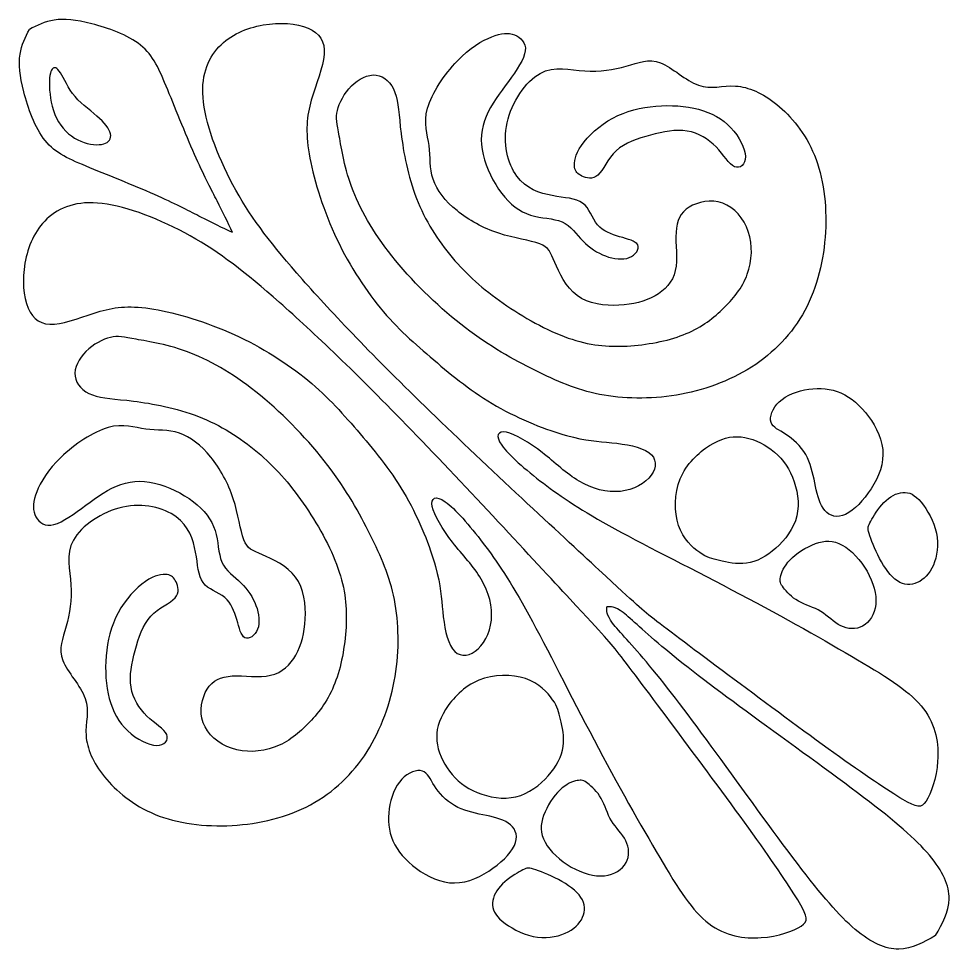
# Model space of a CAD drawing. Header units: millimetres. Extents: x 183 to 445, y 12 to 405.
# Drawn here: x 413.84 to 444.88, y 340.79 to 371.83 of the extents above; entities that cross this region are included whole.
import ezdxf

# ---------------------------------------------------------------- set-up
doc = ezdxf.new("R2010")
doc.units = ezdxf.units.MM
doc.layers.add('Default', color=7, linetype='Continuous')
doc.layers.add('DV1_Layer_1', color=7, linetype='Continuous')

# ---------------------------------------------------------------- blocks, each defined once
blk = doc.blocks.new('SE')
at = {"layer": 'DV1_Layer_1', "color": 7, "linetype": 'Continuous'}
for points, knots in [([(420.971, 364.699), (420.809, 365.041), (420.647, 365.384), (420.269, 366.122), (420.052, 366.519), (419.758, 367.179), (419.464, 367.84), (419.092, 368.765), (418.809, 369.455), (418.527, 370.146), (418.335, 370.602), (417.476, 371.293), (416.809, 371.527), (416.278, 371.662), (415.746, 371.797), (415.35, 371.834), (415.026, 371.786), (414.702, 371.738), (414.449, 371.605), (414.197, 371.473)], [0, 0, 0, 0, 0.125, 0.125, 0.25, 0.25, 0.25, 0.375, 0.375, 0.375, 0.5, 0.5, 0.625, 0.625, 0.625, 0.75, 0.75, 0.75, 1, 1, 1, 1]), ([(435.125, 351.73), (435.659, 351.316), (436.608, 350.608), (438.784, 348.987), (440.01, 348.074), (441.025, 347.347), (442.041, 346.619), (442.847, 346.078), (443.321, 345.796), (443.796, 345.513), (443.94, 345.489), (444.103, 345.736), (444.265, 345.982), (444.445, 346.499), (444.487, 347.07), (444.529, 347.641), (444.433, 348.266), (444.019, 348.813), (443.604, 349.36), (442.871, 349.829), (441.813, 350.454), (440.755, 351.079), (439.373, 351.86), (437.894, 352.641), (436.416, 353.423), (434.841, 354.204), (433.723, 354.817), (432.605, 355.43), (431.944, 355.875), (431.337, 356.337), (430.73, 356.8), (430.177, 357.281), (429.949, 357.606), (429.721, 357.93), (429.817, 358.099), (430.105, 358.038), (430.394, 357.978), (430.875, 357.69), (431.301, 357.359), (431.728, 357.029), (432.101, 356.656), (432.533, 356.404), (432.966, 356.151), (433.459, 356.019), (433.904, 356.067), (434.348, 356.115), (434.745, 356.344), (434.937, 356.608), (435.13, 356.872), (435.118, 357.173), (434.853, 357.365), (434.589, 357.558), (434.072, 357.642), (433.615, 357.69), (433.158, 357.738), (432.762, 357.75), (432.112, 357.93), (431.463, 358.111), (430.562, 358.459), (429.775, 358.91), (428.988, 359.361), (428.314, 359.914), (427.683, 360.449), (427.052, 360.983), (426.463, 361.5), (425.898, 362.185), (425.333, 362.871), (424.792, 363.724), (424.372, 364.65), (423.951, 365.575), (423.65, 366.573), (423.524, 367.324), (423.398, 368.075), (423.446, 368.58), (423.596, 369.115), (423.747, 369.65), (423.999, 370.215), (424.029, 370.641), (424.059, 371.068), (423.867, 371.357), (423.488, 371.519), (423.11, 371.681), (422.545, 371.717), (421.439, 371.525), (420.898, 371.297), (420.513, 370.888), (420.129, 370.479), (419.9, 369.89), (420.002, 369.043), (420.105, 368.196), (420.537, 367.089), (421.084, 366.11), (421.631, 365.13), (422.292, 364.277), (423.302, 363.135), (424.312, 361.993), (425.67, 360.563), (429.47, 356.883), (431.912, 354.633), (433.192, 353.448), (434.473, 352.263), (434.591, 352.143), (435.125, 351.73)], [0, 0, 0, 0, 0.027778, 0.027778, 0.055556, 0.055556, 0.055556, 0.083333, 0.083333, 0.083333, 0.111111, 0.111111, 0.111111, 0.138889, 0.138889, 0.138889, 0.166667, 0.166667, 0.166667, 0.194444, 0.194444, 0.194444, 0.222222, 0.222222, 0.222222, 0.25, 0.25, 0.25, 0.277778, 0.277778, 0.277778, 0.305556, 0.305556, 0.305556, 0.333333, 0.333333, 0.333333, 0.361111, 0.361111, 0.361111, 0.388889, 0.388889, 0.388889, 0.416667, 0.416667, 0.416667, 0.444444, 0.444444, 0.444444, 0.472222, 0.472222, 0.472222, 0.5, 0.5, 0.5, 0.527778, 0.527778, 0.527778, 0.555556, 0.555556, 0.555556, 0.583333, 0.583333, 0.583333, 0.611111, 0.611111, 0.611111, 0.638889, 0.638889, 0.638889, 0.666667, 0.666667, 0.666667, 0.694444, 0.694444, 0.694444, 0.722222, 0.722222, 0.722222, 0.75, 0.75, 0.75, 0.777778, 0.777778, 0.805556, 0.805556, 0.805556, 0.833333, 0.833333, 0.833333, 0.861111, 0.861111, 0.861111, 0.888889, 0.888889, 0.888889, 0.916667, 0.916667, 0.944444, 0.944444, 0.944444, 1, 1, 1, 1]), ([(420.971, 364.699), (420.629, 364.861), (420.287, 365.023), (419.917, 365.212), (419.548, 365.401), (419.152, 365.618), (418.491, 365.912), (417.83, 366.206), (416.905, 366.579), (415.524, 367.143), (415.068, 367.335), (414.377, 368.194), (414.143, 368.861), (414.008, 369.392), (413.873, 369.924), (413.837, 370.32), (413.885, 370.644), (413.933, 370.969), (414.065, 371.221), (414.197, 371.473)], [0, 0, 0, 0, 0.125, 0.125, 0.125, 0.25, 0.25, 0.25, 0.375, 0.375, 0.5, 0.5, 0.625, 0.625, 0.625, 0.75, 0.75, 0.75, 1, 1, 1, 1]), ([(424.53, 367.915), (424.605, 367.491), (424.707, 366.825), (424.992, 366.095), (425.278, 365.365), (425.746, 364.573), (427.067, 362.963), (427.92, 362.146), (428.737, 361.522), (429.554, 360.897), (430.334, 360.465), (431.055, 360.105), (431.776, 359.744), (432.436, 359.456), (433.214, 359.303), (433.992, 359.15), (434.887, 359.132), (435.773, 359.279), (436.658, 359.426), (437.535, 359.738), (438.28, 360.213), (439.024, 360.687), (439.637, 361.324), (440.055, 362.101), (440.472, 362.879), (440.694, 363.798), (440.745, 364.714), (440.796, 365.63), (440.676, 366.543), (440.376, 367.281), (440.076, 368.02), (439.595, 368.585), (439.121, 368.969), (438.646, 369.353), (438.178, 369.558), (437.748, 369.585), (437.319, 369.611), (436.929, 369.462), (436.508, 369.611), (436.087, 369.761), (435.636, 370.211), (435.242, 370.361), (434.847, 370.511), (434.51, 370.362), (434.101, 370.247), (433.692, 370.133), (433.211, 370.054), (432.717, 370.09), (432.223, 370.126), (431.716, 370.278), (431.23, 370.008), (430.745, 369.738), (430.281, 369.047), (430.131, 368.362), (429.98, 367.678), (430.142, 366.999), (430.451, 366.582), (430.761, 366.164), (431.217, 366.008), (431.632, 365.93), (432.046, 365.852), (432.418, 365.852), (432.875, 365.516), (432.959, 365.179), (433.142, 364.96), (433.325, 364.741), (433.608, 364.639), (433.881, 364.558), (434.154, 364.477), (434.418, 364.417), (434.484, 364.285), (434.55, 364.152), (434.418, 363.948), (434.202, 363.864), (433.986, 363.78), (433.686, 363.816), (433.409, 363.918), (433.133, 364.02), (432.881, 364.188), (432.661, 364.414), (432.442, 364.639), (432.256, 364.921), (431.668, 365.185), (431.265, 365.167), (430.905, 365.281), (430.545, 365.396), (430.226, 365.642), (429.668, 366.368), (429.427, 366.849), (429.325, 367.299), (429.223, 367.75), (429.259, 368.17), (429.427, 368.572), (429.596, 368.975), (429.896, 369.359), (430.172, 369.738), (430.449, 370.116), (430.701, 370.488), (430.767, 371.035), (430.581, 371.209), (430.373, 371.29), (430.166, 371.371), (429.938, 371.359), (429.617, 371.23), (429.295, 371.101), (428.881, 370.855), (428.461, 370.416), (428.04, 369.978), (427.614, 369.347), (427.473, 368.846), (427.332, 368.344), (427.476, 367.972), (427.527, 367.597), (427.578, 367.221), (427.536, 366.843), (427.659, 366.474), (427.782, 366.104), (428.07, 365.744), (428.458, 365.429), (428.845, 365.113), (429.331, 364.843), (429.848, 364.675), (430.364, 364.507), (430.911, 364.441), (431.214, 364.323), (431.517, 364.206), (431.578, 364.038), (431.719, 363.705), (431.86, 363.372), (432.082, 362.873), (432.463, 362.594), (432.845, 362.314), (433.385, 362.254), (433.857, 362.275), (434.328, 362.297), (434.73, 362.399), (435.061, 362.585), (435.391, 362.771), (435.649, 363.041), (435.824, 363.816), (435.739, 364.32), (435.761, 364.708), (435.782, 365.095), (435.907, 365.365), (436.196, 365.546), (436.484, 365.726), (436.935, 365.816), (437.319, 365.678), (437.703, 365.54), (438.022, 365.173), (438.172, 364.729), (438.322, 364.285), (438.304, 363.762), (438.139, 363.309), (437.974, 362.855), (437.661, 362.471), (437.304, 362.131), (436.947, 361.792), (436.544, 361.498), (435.463, 361.077), (434.785, 360.951), (434.136, 360.915), (433.487, 360.879), (432.869, 360.933), (432.163, 361.182), (431.457, 361.432), (430.665, 361.876), (429.995, 362.342), (429.325, 362.807), (428.779, 363.294), (428.295, 363.867), (427.812, 364.441), (427.391, 365.101), (427.106, 365.837), (426.821, 366.573), (426.671, 367.383), (426.515, 368.621), (426.509, 369.047), (426.389, 369.371), (426.268, 369.696), (426.034, 369.918), (425.761, 369.951), (425.488, 369.984), (425.175, 369.828), (424.935, 369.587), (424.695, 369.347), (424.527, 369.023), (424.467, 368.771), (424.407, 368.518), (424.455, 368.338), (424.53, 367.915)], [0, 0, 0, 0, 0.014925, 0.014925, 0.014925, 0.029851, 0.029851, 0.044776, 0.044776, 0.044776, 0.059701, 0.059701, 0.059701, 0.074627, 0.074627, 0.074627, 0.089552, 0.089552, 0.089552, 0.104478, 0.104478, 0.104478, 0.119403, 0.119403, 0.119403, 0.134328, 0.134328, 0.134328, 0.149254, 0.149254, 0.149254, 0.164179, 0.164179, 0.164179, 0.179104, 0.179104, 0.179104, 0.19403, 0.19403, 0.19403, 0.208955, 0.208955, 0.208955, 0.223881, 0.223881, 0.223881, 0.238806, 0.238806, 0.238806, 0.253731, 0.253731, 0.253731, 0.268657, 0.268657, 0.268657, 0.283582, 0.283582, 0.283582, 0.298507, 0.298507, 0.298507, 0.313433, 0.313433, 0.328358, 0.328358, 0.328358, 0.343284, 0.343284, 0.343284, 0.358209, 0.358209, 0.358209, 0.373134, 0.373134, 0.373134, 0.38806, 0.38806, 0.38806, 0.402985, 0.402985, 0.402985, 0.41791, 0.41791, 0.432836, 0.432836, 0.432836, 0.447761, 0.447761, 0.462687, 0.462687, 0.462687, 0.477612, 0.477612, 0.477612, 0.492537, 0.492537, 0.492537, 0.507463, 0.507463, 0.522388, 0.522388, 0.522388, 0.537313, 0.537313, 0.537313, 0.552239, 0.552239, 0.552239, 0.567164, 0.567164, 0.567164, 0.58209, 0.58209, 0.58209, 0.597015, 0.597015, 0.597015, 0.61194, 0.61194, 0.61194, 0.626866, 0.626866, 0.626866, 0.641791, 0.641791, 0.641791, 0.656716, 0.656716, 0.656716, 0.671642, 0.671642, 0.671642, 0.686567, 0.686567, 0.686567, 0.701493, 0.701493, 0.701493, 0.716418, 0.716418, 0.731343, 0.731343, 0.731343, 0.746269, 0.746269, 0.746269, 0.761194, 0.761194, 0.761194, 0.776119, 0.776119, 0.776119, 0.791045, 0.791045, 0.791045, 0.80597, 0.80597, 0.80597, 0.820896, 0.820896, 0.835821, 0.835821, 0.835821, 0.850746, 0.850746, 0.850746, 0.865672, 0.865672, 0.865672, 0.880597, 0.880597, 0.880597, 0.895522, 0.895522, 0.895522, 0.910448, 0.910448, 0.925373, 0.925373, 0.925373, 0.940299, 0.940299, 0.940299, 0.955224, 0.955224, 0.955224, 0.970149, 0.970149, 0.970149, 1, 1, 1, 1]), ([(415.23, 370.026), (415.344, 369.846), (415.482, 369.515), (415.722, 369.233), (415.963, 368.951), (416.305, 368.717), (416.539, 368.5), (416.773, 368.284), (416.899, 368.086), (416.917, 367.78), (416.809, 367.672), (416.602, 367.639), (416.395, 367.606), (416.089, 367.648), (415.806, 367.792), (415.524, 367.936), (415.266, 368.182), (414.942, 368.843), (414.876, 369.257), (414.864, 369.564), (414.852, 369.87), (414.894, 370.068), (414.96, 370.152), (415.026, 370.236), (415.116, 370.206), (415.23, 370.026)], [0, 0, 0, 0, 0.1, 0.1, 0.1, 0.2, 0.2, 0.2, 0.3, 0.3, 0.4, 0.4, 0.4, 0.5, 0.5, 0.5, 0.6, 0.6, 0.7, 0.7, 0.7, 0.8, 0.8, 0.8, 1, 1, 1, 1]), ([(432.623, 366.584), (432.767, 366.518), (432.978, 366.454), (433.155, 366.615), (433.333, 366.775), (433.476, 367.161), (433.764, 367.425), (434.052, 367.69), (434.484, 367.834), (435.337, 368.062), (435.757, 368.146), (436.134, 368.084), (436.51, 368.022), (436.843, 367.814), (437.098, 367.553), (437.353, 367.291), (437.531, 366.977), (437.713, 366.895), (437.895, 366.813), (438.082, 366.963), (438.076, 367.233), (438.07, 367.503), (437.871, 367.894), (437.591, 368.192), (437.31, 368.49), (436.947, 368.695), (436.515, 368.811), (436.083, 368.927), (435.584, 368.955), (434.59, 368.869), (434.096, 368.757), (433.653, 368.518), (433.211, 368.278), (432.821, 367.912), (432.607, 367.603), (432.394, 367.293), (432.358, 367.041), (432.379, 366.88), (432.4, 366.72), (432.478, 366.651), (432.623, 366.584)], [0, 0, 0, 0, 0.066667, 0.066667, 0.066667, 0.133333, 0.133333, 0.133333, 0.2, 0.2, 0.266667, 0.266667, 0.266667, 0.333333, 0.333333, 0.333333, 0.4, 0.4, 0.4, 0.466667, 0.466667, 0.466667, 0.533333, 0.533333, 0.533333, 0.6, 0.6, 0.6, 0.666667, 0.666667, 0.733333, 0.733333, 0.733333, 0.8, 0.8, 0.8, 0.866667, 0.866667, 0.866667, 1, 1, 1, 1]), ([(433.941, 350.546), (434.354, 350.012), (435.062, 349.062), (435.872, 347.974), (436.683, 346.887), (437.596, 345.66), (438.324, 344.645), (439.051, 343.629), (439.592, 342.824), (439.874, 342.349), (440.157, 341.874), (440.181, 341.73), (439.934, 341.568), (439.688, 341.405), (439.171, 341.225), (438.6, 341.183), (438.029, 341.141), (437.404, 341.237), (436.857, 341.652), (436.31, 342.066), (435.841, 342.8), (435.216, 343.857), (434.592, 344.915), (433.81, 346.297), (433.029, 347.776), (432.247, 349.254), (431.466, 350.829), (430.853, 351.947), (430.24, 353.065), (429.795, 353.726), (429.333, 354.333), (428.87, 354.94), (428.389, 355.493), (428.065, 355.721), (427.74, 355.95), (427.572, 355.853), (427.632, 355.565), (427.692, 355.277), (427.98, 354.796), (428.311, 354.369), (428.641, 353.942), (429.014, 353.57), (429.267, 353.137), (429.519, 352.704), (429.651, 352.211), (429.603, 351.767), (429.555, 351.322), (429.327, 350.925), (429.062, 350.733), (428.798, 350.541), (428.497, 350.553), (428.305, 350.817), (428.113, 351.081), (428.029, 351.598), (427.98, 352.055), (427.932, 352.512), (427.92, 352.909), (427.74, 353.558), (427.56, 354.207), (427.211, 355.108), (426.76, 355.896), (426.31, 356.683), (425.757, 357.356), (425.222, 357.987), (424.687, 358.618), (424.17, 359.207), (423.485, 359.772), (422.8, 360.337), (421.946, 360.878), (421.021, 361.299), (420.095, 361.719), (419.097, 362.02), (418.346, 362.146), (417.595, 362.272), (417.09, 362.224), (416.555, 362.074), (416.02, 361.924), (415.455, 361.671), (415.029, 361.641), (414.602, 361.611), (414.313, 361.804), (414.151, 362.182), (413.989, 362.561), (413.953, 363.126), (414.049, 363.679), (414.145, 364.231), (414.374, 364.773), (414.782, 365.157), (415.191, 365.542), (415.78, 365.77), (416.627, 365.668), (417.475, 365.566), (418.581, 365.133), (419.56, 364.586), (420.54, 364.039), (421.393, 363.378), (422.535, 362.368), (423.677, 361.359), (425.108, 360), (426.948, 358.1), (428.788, 356.2), (431.037, 353.758), (432.222, 352.478), (433.407, 351.198), (433.527, 351.079), (433.941, 350.546)], [0, 0, 0, 0, 0.027778, 0.027778, 0.027778, 0.055556, 0.055556, 0.055556, 0.083333, 0.083333, 0.083333, 0.111111, 0.111111, 0.111111, 0.138889, 0.138889, 0.138889, 0.166667, 0.166667, 0.166667, 0.194444, 0.194444, 0.194444, 0.222222, 0.222222, 0.222222, 0.25, 0.25, 0.25, 0.277778, 0.277778, 0.277778, 0.305556, 0.305556, 0.305556, 0.333333, 0.333333, 0.333333, 0.361111, 0.361111, 0.361111, 0.388889, 0.388889, 0.388889, 0.416667, 0.416667, 0.416667, 0.444444, 0.444444, 0.444444, 0.472222, 0.472222, 0.472222, 0.5, 0.5, 0.5, 0.527778, 0.527778, 0.527778, 0.555556, 0.555556, 0.555556, 0.583333, 0.583333, 0.583333, 0.611111, 0.611111, 0.611111, 0.638889, 0.638889, 0.638889, 0.666667, 0.666667, 0.666667, 0.694444, 0.694444, 0.694444, 0.722222, 0.722222, 0.722222, 0.75, 0.75, 0.75, 0.777778, 0.777778, 0.777778, 0.805556, 0.805556, 0.805556, 0.833333, 0.833333, 0.833333, 0.861111, 0.861111, 0.861111, 0.888889, 0.888889, 0.888889, 0.916667, 0.916667, 0.916667, 0.944444, 0.944444, 0.944444, 1, 1, 1, 1]), ([(417.755, 361.14), (418.179, 361.065), (418.845, 360.963), (419.575, 360.678), (420.305, 360.393), (421.098, 359.924), (421.902, 359.264), (422.707, 358.603), (423.524, 357.75), (424.149, 356.934), (424.773, 356.117), (425.206, 355.336), (425.566, 354.615), (425.926, 353.895), (426.214, 353.234), (426.368, 352.456), (426.521, 351.678), (426.539, 350.784), (426.244, 349.012), (425.932, 348.135), (425.458, 347.39), (424.983, 346.646), (424.347, 346.033), (423.569, 345.616), (422.791, 345.198), (421.872, 344.976), (420.956, 344.925), (420.04, 344.874), (419.128, 344.994), (418.389, 345.294), (417.65, 345.595), (417.086, 346.075), (416.701, 346.549), (416.317, 347.024), (416.113, 347.492), (416.059, 348.351), (416.209, 348.742), (416.059, 349.162), (415.909, 349.583), (415.459, 350.034), (415.159, 350.823), (415.309, 351.16), (415.537, 351.978), (415.616, 352.459), (415.58, 352.953), (415.544, 353.447), (415.393, 353.954), (415.662, 354.44), (415.932, 354.925), (416.623, 355.389), (417.993, 355.69), (418.671, 355.528), (419.089, 355.219), (419.506, 354.909), (419.662, 354.453), (419.74, 354.039), (419.818, 353.624), (419.818, 353.252), (419.986, 353.024), (420.154, 352.795), (420.491, 352.711), (420.71, 352.528), (420.929, 352.345), (421.031, 352.063), (421.113, 351.79), (421.194, 351.516), (421.254, 351.252), (421.386, 351.186), (421.518, 351.12), (421.722, 351.252), (421.806, 351.468), (421.89, 351.684), (421.854, 351.985), (421.752, 352.261), (421.65, 352.537), (421.482, 352.789), (421.257, 353.009), (421.031, 353.228), (420.749, 353.414), (420.617, 353.708), (420.485, 354.003), (420.503, 354.405), (420.389, 354.765), (420.275, 355.126), (420.029, 355.444), (419.665, 355.723), (419.302, 356.002), (418.821, 356.243), (418.371, 356.345), (417.921, 356.447), (417.5, 356.411), (417.098, 356.243), (416.695, 356.075), (416.311, 355.774), (415.933, 355.498), (415.554, 355.222), (415.182, 354.97), (414.909, 354.937), (414.635, 354.904), (414.461, 355.09), (414.38, 355.297), (414.299, 355.504), (414.311, 355.732), (414.44, 356.054), (414.569, 356.375), (414.816, 356.789), (415.254, 357.21), (415.692, 357.63), (416.323, 358.056), (416.824, 358.198), (417.326, 358.339), (417.698, 358.195), (418.074, 358.144), (418.449, 358.092), (418.827, 358.134), (419.197, 358.011), (419.566, 357.888), (419.926, 357.6), (420.242, 357.213), (420.557, 356.825), (420.827, 356.339), (420.995, 355.822), (421.164, 355.306), (421.23, 354.759), (421.347, 354.456), (421.464, 354.153), (421.632, 354.093), (421.965, 353.952), (422.299, 353.81), (422.797, 353.588), (423.076, 353.207), (423.356, 352.825), (423.416, 352.285), (423.374, 351.342), (423.272, 350.94), (423.085, 350.609), (422.899, 350.279), (422.629, 350.021), (421.854, 349.847), (421.35, 349.931), (420.962, 349.91), (420.575, 349.889), (420.305, 349.763), (420.125, 349.474), (419.944, 349.186), (419.854, 348.736), (419.992, 348.351), (420.13, 347.967), (420.497, 347.649), (420.941, 347.498), (421.386, 347.348), (421.908, 347.366), (422.362, 347.532), (422.815, 347.697), (423.199, 348.009), (423.539, 348.366), (423.878, 348.724), (424.173, 349.126), (424.593, 350.207), (424.719, 350.886), (424.755, 351.534), (424.791, 352.183), (424.737, 352.801), (424.488, 353.507), (424.239, 354.213), (423.794, 355.006), (422.863, 356.345), (422.377, 356.891), (421.23, 357.858), (420.569, 358.279), (419.833, 358.564), (419.098, 358.849), (418.287, 358.999), (417.668, 359.077), (417.05, 359.155), (416.623, 359.162), (416.299, 359.282), (415.975, 359.402), (415.752, 359.636), (415.719, 359.909), (415.686, 360.183), (415.842, 360.495), (416.083, 360.735), (416.323, 360.975), (416.647, 361.143), (416.899, 361.204), (417.152, 361.264), (417.332, 361.216), (417.755, 361.14)], [0, 0, 0, 0, 0.014925, 0.014925, 0.014925, 0.029851, 0.029851, 0.029851, 0.044776, 0.044776, 0.044776, 0.059701, 0.059701, 0.059701, 0.074627, 0.074627, 0.074627, 0.089552, 0.089552, 0.104478, 0.104478, 0.104478, 0.119403, 0.119403, 0.119403, 0.134328, 0.134328, 0.134328, 0.149254, 0.149254, 0.149254, 0.164179, 0.164179, 0.164179, 0.179104, 0.179104, 0.19403, 0.19403, 0.19403, 0.208955, 0.208955, 0.223881, 0.223881, 0.238806, 0.238806, 0.238806, 0.253731, 0.253731, 0.253731, 0.268657, 0.268657, 0.283582, 0.283582, 0.283582, 0.298507, 0.298507, 0.298507, 0.313433, 0.313433, 0.313433, 0.328358, 0.328358, 0.328358, 0.343284, 0.343284, 0.343284, 0.358209, 0.358209, 0.358209, 0.373134, 0.373134, 0.373134, 0.38806, 0.38806, 0.38806, 0.402985, 0.402985, 0.402985, 0.41791, 0.41791, 0.41791, 0.432836, 0.432836, 0.432836, 0.447761, 0.447761, 0.447761, 0.462687, 0.462687, 0.462687, 0.477612, 0.477612, 0.477612, 0.492537, 0.492537, 0.492537, 0.507463, 0.507463, 0.507463, 0.522388, 0.522388, 0.522388, 0.537313, 0.537313, 0.537313, 0.552239, 0.552239, 0.552239, 0.567164, 0.567164, 0.567164, 0.58209, 0.58209, 0.58209, 0.597015, 0.597015, 0.597015, 0.61194, 0.61194, 0.61194, 0.626866, 0.626866, 0.626866, 0.641791, 0.641791, 0.641791, 0.656716, 0.656716, 0.656716, 0.671642, 0.671642, 0.671642, 0.686567, 0.686567, 0.701493, 0.701493, 0.701493, 0.716418, 0.716418, 0.731343, 0.731343, 0.731343, 0.746269, 0.746269, 0.746269, 0.761194, 0.761194, 0.761194, 0.776119, 0.776119, 0.776119, 0.791045, 0.791045, 0.791045, 0.80597, 0.80597, 0.80597, 0.820896, 0.820896, 0.835821, 0.835821, 0.835821, 0.850746, 0.850746, 0.850746, 0.865672, 0.865672, 0.880597, 0.880597, 0.895522, 0.895522, 0.895522, 0.910448, 0.910448, 0.910448, 0.925373, 0.925373, 0.925373, 0.940299, 0.940299, 0.940299, 0.955224, 0.955224, 0.955224, 0.970149, 0.970149, 0.970149, 1, 1, 1, 1]), ([(439.429, 357.968), (439.661, 357.816), (439.919, 357.582), (440.085, 357.297), (440.25, 357.012), (440.322, 356.675), (440.389, 356.352), (440.457, 356.029), (440.52, 355.72), (440.666, 355.506), (440.811, 355.291), (441.039, 355.171), (441.313, 355.258), (441.586, 355.345), (441.904, 355.639), (442.173, 356.013), (442.442, 356.387), (442.661, 356.84), (442.663, 357.295), (442.664, 357.75), (442.448, 358.207), (442.182, 358.569), (441.916, 358.93), (441.601, 359.198), (441.262, 359.348), (440.922, 359.498), (440.559, 359.531), (440.188, 359.475), (439.817, 359.42), (439.439, 359.276), (439.203, 359.058), (438.967, 358.84), (438.874, 358.549), (438.931, 358.369), (438.988, 358.189), (439.196, 358.12), (439.429, 357.968)], [0, 0, 0, 0, 0.076923, 0.076923, 0.076923, 0.153846, 0.153846, 0.153846, 0.230769, 0.230769, 0.230769, 0.307692, 0.307692, 0.307692, 0.384615, 0.384615, 0.384615, 0.461538, 0.461538, 0.461538, 0.538462, 0.538462, 0.538462, 0.615385, 0.615385, 0.615385, 0.692308, 0.692308, 0.692308, 0.769231, 0.769231, 0.769231, 0.846154, 0.846154, 0.846154, 1, 1, 1, 1]), ([(437.209, 353.761), (437.457, 353.702), (437.781, 353.624), (438.112, 353.672), (438.442, 353.72), (438.778, 353.895), (439.089, 354.169), (439.4, 354.444), (439.685, 354.819), (439.787, 355.246), (439.889, 355.672), (439.808, 356.15), (439.646, 356.54), (439.484, 356.931), (439.241, 357.234), (438.939, 357.463), (438.637, 357.693), (438.277, 357.849), (437.93, 357.884), (437.583, 357.918), (437.25, 357.831), (436.881, 357.597), (436.511, 357.363), (436.106, 356.981), (435.902, 356.486), (435.697, 355.991), (435.694, 355.381), (435.848, 354.93), (436.001, 354.48), (436.31, 354.189), (436.55, 354.024), (436.791, 353.859), (436.962, 353.82), (437.209, 353.761)], [0, 0, 0, 0, 0.083333, 0.083333, 0.083333, 0.166667, 0.166667, 0.166667, 0.25, 0.25, 0.25, 0.333333, 0.333333, 0.333333, 0.416667, 0.416667, 0.416667, 0.5, 0.5, 0.5, 0.583333, 0.583333, 0.583333, 0.666667, 0.666667, 0.666667, 0.75, 0.75, 0.75, 0.833333, 0.833333, 0.833333, 1, 1, 1, 1]), ([(442.199, 354.666), (442.253, 354.474), (442.382, 354.141), (442.55, 353.829), (442.718, 353.516), (442.925, 353.225), (443.145, 353.078), (443.364, 352.931), (443.595, 352.928), (443.808, 353.024), (444.021, 353.12), (444.217, 353.315), (444.343, 353.606), (444.469, 353.898), (444.526, 354.285), (444.443, 354.677), (444.361, 355.069), (444.138, 355.465), (443.933, 355.71), (443.727, 355.954), (443.538, 356.048), (443.328, 356.033), (443.118, 356.017), (442.886, 355.894), (442.693, 355.698), (442.499, 355.501), (442.343, 355.231), (442.254, 355.07), (442.166, 354.909), (442.145, 354.859), (442.199, 354.666)], [0, 0, 0, 0, 0.090909, 0.090909, 0.090909, 0.181818, 0.181818, 0.181818, 0.272727, 0.272727, 0.272727, 0.363636, 0.363636, 0.363636, 0.454545, 0.454545, 0.454545, 0.545455, 0.545455, 0.545455, 0.636364, 0.636364, 0.636364, 0.727273, 0.727273, 0.727273, 0.818182, 0.818182, 0.818182, 1, 1, 1, 1]), ([(439.343, 352.853), (439.442, 352.72), (439.616, 352.534), (439.844, 352.405), (440.073, 352.276), (440.355, 352.204), (440.592, 352.06), (440.829, 351.916), (441.021, 351.7), (441.254, 351.584), (441.487, 351.468), (441.76, 351.453), (441.985, 351.576), (442.211, 351.7), (442.388, 351.961), (442.421, 352.294), (442.454, 352.627), (442.343, 353.033), (442.131, 353.404), (441.919, 353.775), (441.607, 354.111), (441.307, 354.276), (441.006, 354.441), (440.718, 354.435), (440.409, 354.324), (440.1, 354.213), (439.769, 353.997), (439.564, 353.782), (439.358, 353.567), (439.277, 353.354), (439.248, 353.208), (439.22, 353.063), (439.244, 352.985), (439.343, 352.853)], [0, 0, 0, 0, 0.083333, 0.083333, 0.083333, 0.166667, 0.166667, 0.166667, 0.25, 0.25, 0.25, 0.333333, 0.333333, 0.333333, 0.416667, 0.416667, 0.416667, 0.5, 0.5, 0.5, 0.583333, 0.583333, 0.583333, 0.666667, 0.666667, 0.666667, 0.75, 0.75, 0.75, 0.833333, 0.833333, 0.833333, 1, 1, 1, 1]), ([(419.086, 353.047), (419.152, 352.903), (419.216, 352.692), (419.055, 352.515), (418.895, 352.338), (418.51, 352.194), (417.981, 351.618), (417.836, 351.186), (417.722, 350.76), (417.608, 350.333), (417.524, 349.913), (417.586, 349.536), (417.648, 349.16), (417.856, 348.828), (418.117, 348.572), (418.379, 348.317), (418.693, 348.139), (418.775, 347.957), (418.857, 347.775), (418.707, 347.589), (418.437, 347.595), (418.167, 347.601), (417.776, 347.799), (417.478, 348.079), (417.181, 348.36), (416.976, 348.724), (416.859, 349.155), (416.743, 349.587), (416.716, 350.087), (416.758, 350.584), (416.801, 351.08), (416.913, 351.575), (417.153, 352.017), (417.392, 352.459), (417.758, 352.849), (418.068, 353.063), (418.377, 353.276), (418.629, 353.312), (418.79, 353.291), (418.951, 353.27), (419.02, 353.192), (419.086, 353.047)], [0, 0, 0, 0, 0.066667, 0.066667, 0.066667, 0.133333, 0.133333, 0.2, 0.2, 0.2, 0.266667, 0.266667, 0.266667, 0.333333, 0.333333, 0.333333, 0.4, 0.4, 0.4, 0.466667, 0.466667, 0.466667, 0.533333, 0.533333, 0.533333, 0.6, 0.6, 0.6, 0.666667, 0.666667, 0.666667, 0.733333, 0.733333, 0.733333, 0.8, 0.8, 0.8, 0.866667, 0.866667, 0.866667, 1, 1, 1, 1]), ([(444.417, 341.254), (444.022, 341.028), (443.628, 340.802), (442.753, 340.792), (442.272, 341.009), (441.738, 341.459), (441.202, 341.91), (440.614, 342.595), (439.808, 343.653), (439.003, 344.711), (437.981, 346.141), (437.098, 347.349), (436.214, 348.557), (435.469, 349.543), (434.88, 350.252), (434.291, 350.961), (433.858, 351.394), (433.647, 351.675), (433.435, 351.956), (433.445, 352.086), (433.454, 352.216)], [0, 0, 0, 0, 0.125, 0.125, 0.25, 0.25, 0.25, 0.375, 0.375, 0.375, 0.5, 0.5, 0.5, 0.625, 0.625, 0.625, 0.75, 0.75, 0.75, 1, 1, 1, 1]), ([(444.417, 341.254), (444.643, 341.648), (444.868, 342.042), (444.873, 342.48), (444.878, 342.917), (444.662, 343.398), (443.76, 344.468), (443.075, 345.057), (442.017, 345.862), (440.959, 346.667), (439.529, 347.689), (438.321, 348.573), (437.113, 349.456), (436.127, 350.201), (435.418, 350.79), (434.709, 351.379), (434.276, 351.812), (433.995, 352.024), (433.714, 352.235), (433.584, 352.226), (433.454, 352.216)], [0, 0, 0, 0, 0.125, 0.125, 0.125, 0.25, 0.25, 0.375, 0.375, 0.375, 0.5, 0.5, 0.5, 0.625, 0.625, 0.625, 0.75, 0.75, 0.75, 1, 1, 1, 1]), ([(431.909, 348.461), (431.968, 348.213), (432.046, 347.889), (431.998, 347.559), (431.95, 347.228), (431.776, 346.892), (431.501, 346.581), (431.226, 346.27), (430.851, 345.985), (430.424, 345.883), (429.998, 345.781), (429.52, 345.862), (429.13, 346.024), (428.74, 346.186), (428.436, 346.429), (428.207, 346.731), (427.977, 347.033), (427.821, 347.393), (427.786, 347.74), (427.752, 348.087), (427.839, 348.42), (428.073, 348.79), (428.307, 349.159), (428.689, 349.564), (429.184, 349.769), (429.68, 349.973), (430.289, 349.976), (430.74, 349.823), (431.19, 349.669), (431.481, 349.36), (431.647, 349.12), (431.812, 348.88), (431.851, 348.709), (431.909, 348.461)], [0, 0, 0, 0, 0.083333, 0.083333, 0.083333, 0.166667, 0.166667, 0.166667, 0.25, 0.25, 0.25, 0.333333, 0.333333, 0.333333, 0.416667, 0.416667, 0.416667, 0.5, 0.5, 0.5, 0.583333, 0.583333, 0.583333, 0.666667, 0.666667, 0.666667, 0.75, 0.75, 0.75, 0.833333, 0.833333, 0.833333, 1, 1, 1, 1]), ([(427.702, 346.242), (427.854, 346.009), (428.088, 345.751), (428.373, 345.586), (428.659, 345.42), (428.995, 345.348), (429.318, 345.281), (429.641, 345.213), (429.95, 345.15), (430.165, 345.005), (430.379, 344.859), (430.499, 344.631), (430.412, 344.357), (430.325, 344.084), (430.031, 343.766), (429.283, 343.228), (428.83, 343.009), (428.375, 343.008), (427.92, 343.006), (427.464, 343.222), (426.74, 343.754), (426.473, 344.069), (426.322, 344.408), (426.172, 344.748), (426.139, 345.111), (426.195, 345.482), (426.25, 345.853), (426.394, 346.231), (426.612, 346.467), (426.83, 346.703), (427.121, 346.796), (427.301, 346.739), (427.482, 346.682), (427.551, 346.474), (427.702, 346.242)], [0, 0, 0, 0, 0.076923, 0.076923, 0.076923, 0.153846, 0.153846, 0.153846, 0.230769, 0.230769, 0.230769, 0.307692, 0.307692, 0.307692, 0.384615, 0.384615, 0.461538, 0.461538, 0.461538, 0.538462, 0.538462, 0.615385, 0.615385, 0.615385, 0.692308, 0.692308, 0.692308, 0.769231, 0.769231, 0.769231, 0.846154, 0.846154, 0.846154, 1, 1, 1, 1]), ([(432.818, 346.327), (432.95, 346.228), (433.136, 346.054), (433.265, 345.826), (433.394, 345.598), (433.466, 345.315), (433.61, 345.078), (433.755, 344.841), (433.971, 344.649), (434.202, 344.183), (434.217, 343.91), (434.094, 343.685), (433.971, 343.46), (433.71, 343.282), (433.376, 343.249), (433.043, 343.216), (432.637, 343.327), (432.267, 343.539), (431.896, 343.751), (431.559, 344.063), (431.394, 344.363), (431.229, 344.664), (431.235, 344.952), (431.346, 345.261), (431.457, 345.571), (431.673, 345.901), (431.888, 346.107), (432.103, 346.312), (432.316, 346.393), (432.462, 346.422), (432.607, 346.45), (432.685, 346.426), (432.818, 346.327)], [0, 0, 0, 0, 0.083333, 0.083333, 0.083333, 0.166667, 0.166667, 0.166667, 0.25, 0.25, 0.333333, 0.333333, 0.333333, 0.416667, 0.416667, 0.416667, 0.5, 0.5, 0.5, 0.583333, 0.583333, 0.583333, 0.666667, 0.666667, 0.666667, 0.75, 0.75, 0.75, 0.833333, 0.833333, 0.833333, 1, 1, 1, 1]), ([(431.004, 343.472), (431.196, 343.417), (431.863, 343.159), (432.445, 342.745), (432.592, 342.526), (432.74, 342.306), (432.743, 342.075), (432.646, 341.862), (432.55, 341.649), (432.355, 341.454), (432.064, 341.328), (431.773, 341.202), (431.385, 341.145), (430.993, 341.227), (430.602, 341.31), (430.205, 341.532), (429.961, 341.737), (429.716, 341.943), (429.623, 342.132), (429.638, 342.342), (429.653, 342.553), (429.776, 342.784), (429.972, 342.978), (430.169, 343.171), (430.439, 343.327), (430.6, 343.416), (430.761, 343.505), (430.812, 343.526), (431.004, 343.472)], [0, 0, 0, 0, 0.090909, 0.181818, 0.181818, 0.181818, 0.272727, 0.272727, 0.272727, 0.363636, 0.363636, 0.363636, 0.454545, 0.454545, 0.454545, 0.545455, 0.545455, 0.545455, 0.636364, 0.636364, 0.636364, 0.727273, 0.727273, 0.727273, 0.818182, 0.818182, 0.818182, 1, 1, 1, 1])]:
    blk.add_open_spline(points, degree=3, knots=knots, dxfattribs=at)

msp = doc.modelspace()

# ---------------------------------------------------------------- block references
at = {"layer": 'Default'}
msp.add_blockref('SE', (0, 0), dxfattribs=at)

doc.saveas('drawing.dxf')
